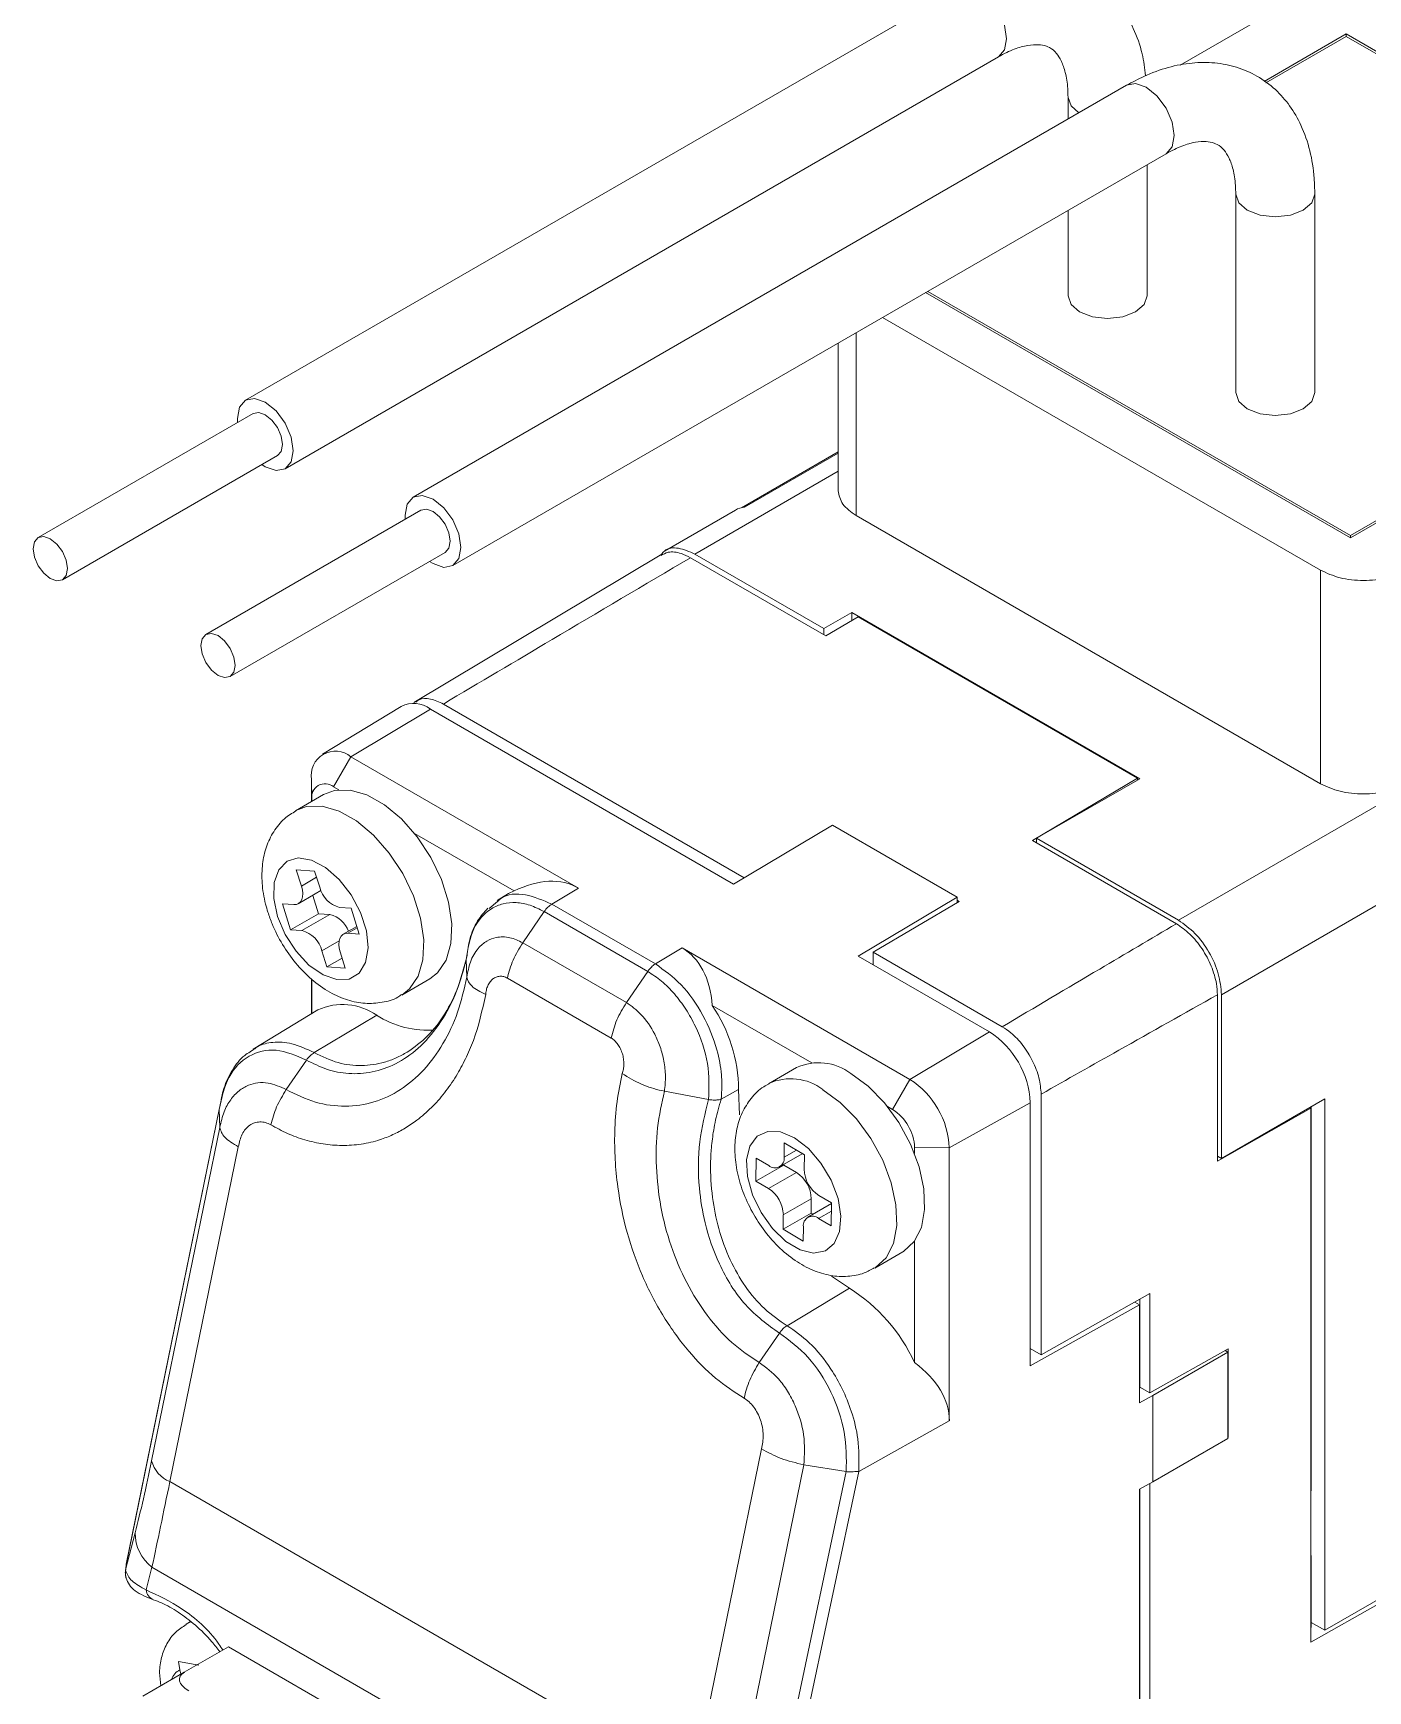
# Paper-space layout '시트2-ENG' of a CAD drawing. Header units: millimetres. Extents: x 5 to 415, y 5 to 292.
# Drawn here: x 341.69 to 363.64, y 243.65 to 270.91 of the extents above; entities that cross this region are included whole.
import ezdxf

# ---------------------------------------------------------------- set-up
doc = ezdxf.new("R2010")
doc.units = ezdxf.units.MM

psp = doc.layouts.new('시트2-ENG')

# ---------------------------------------------------------------- linework, layer by layer
at = {"color": 7, "linetype": 'Continuous', "lineweight": 18}
for p, q in [((356.911, 271.648), (345.18, 264.876)), ((360.553, 270.386), (362.504, 271.513)), ((361.931, 270.121), (363.282, 270.901)), ((363.282, 270.86), (361.962, 270.098)), ((363.282, 270.901), (370.494, 266.737)), ((363.282, 270.86), (363.282, 270.901)), ((370.424, 266.737), (363.282, 270.86)), ((345.83, 263.75), (357.561, 270.522)), ((359.669, 270.056), (347.938, 263.284)), ((358.707, 269.86), (358.707, 269.501)), ((348.588, 262.158), (360.319, 268.93)), ((360.007, 266.594), (360.007, 268.751)), ((361.465, 268.268), (361.465, 265.002)), ((362.765, 265.002), (362.765, 268.268)), ((358.707, 268), (358.707, 266.594)), ((363.353, 262.614), (356.365, 266.648)), ((356.4, 266.668), (363.353, 262.655)), ((363.353, 262.655), (370.424, 266.737)), ((370.494, 266.737), (363.353, 262.614)), ((362.858, 262.083), (355.658, 266.24)), ((354.928, 265.818), (354.928, 263.389)), ((345.305, 264.659), (341.77, 262.618)), ((342.169, 261.926), (345.705, 263.967)), ((354.928, 264.028), (353.338, 263.11)), ((348.063, 263.067), (344.527, 261.026)), ((353.236, 263.071), (352.068, 262.397)), ((362.858, 258.572), (355.221, 262.981)), ((360.524, 256.327), (371.484, 262.654)), ((363.353, 262.614), (363.353, 262.655)), ((344.927, 260.334), (348.463, 262.375)), ((352.029, 262.346), (347.947, 259.907)), ((354.726, 261.001), (352.498, 262.287)), ((352.569, 262.348), (354.69, 261.124)), ((362.858, 258.572), (362.858, 262.083)), ((354.69, 261.124), (355.15, 261.389)), ((355.256, 261.315), (354.726, 261.001)), ((355.15, 261.389), (359.888, 258.654)), ((355.15, 261.389), (355.15, 261.252)), ((359.852, 258.661), (355.256, 261.315)), ((354.69, 261.021), (354.69, 261.124)), ((347.739, 259.841), (346.447, 259.058)), ((348.22, 259.798), (346.912, 259.016)), ((353.206, 256.92), (348.22, 259.798)), ((353.382, 257.025), (348.433, 259.882)), ((346.912, 259.016), (346.629, 258.521)), ((346.912, 259.016), (350.657, 256.855)), ((346.263, 258.641), (346.268, 258.312)), ((346.263, 258.641), (346.263, 258.279)), ((346.629, 258.521), (346.713, 258.472)), ((358.12, 257.637), (359.852, 258.661)), ((359.888, 258.654), (358.191, 257.674)), ((359.852, 258.633), (359.852, 258.661)), ((346.462, 258.394), (346.002, 258.128)), ((346.268, 258.312), (346.268, 258.281)), ((354.832, 257.892), (353.206, 256.92)), ((356.882, 256.708), (354.832, 257.892)), ((347.96, 257.753), (349.596, 256.808)), ((360.489, 256.269), (358.12, 257.637)), ((358.191, 257.674), (358.191, 257.596)), ((358.191, 257.674), (360.524, 256.327)), ((346.315, 257.136), (346.014, 257.154)), ((346.014, 257.154), (346.098, 256.888)), ((346.399, 256.87), (346.315, 257.136)), ((346.047, 256.599), (346.42, 256.814)), ((349.507, 256.764), (349.596, 256.808)), ((350.216, 256.592), (350.657, 256.855)), ((361.231, 255.102), (364.342, 256.898)), ((345.785, 256.594), (345.92, 256.169)), ((345.973, 256.583), (345.785, 256.594)), ((346.284, 256.736), (346.38, 256.434)), ((346.915, 256.526), (346.726, 256.537)), ((347.049, 256.1), (346.915, 256.526)), ((349.326, 256.636), (349.189, 256.518)), ((349.507, 256.764), (349.317, 256.649)), ((350.216, 256.592), (351.92, 255.608)), ((355.256, 255.736), (356.882, 256.708)), ((356.918, 256.637), (355.504, 255.8)), ((356.882, 256.708), (356.882, 256.616)), ((356.882, 256.657), (356.918, 256.637)), ((346.38, 256.434), (345.92, 256.169)), ((346.108, 256.157), (346.568, 256.423)), ((346.38, 256.434), (346.568, 256.423)), ((350.091, 256.469), (349.74, 255.955)), ((350.091, 256.469), (351.795, 255.485)), ((345.92, 256.169), (346.108, 256.157)), ((347.01, 256.224), (346.787, 256.096)), ((346.861, 256.112), (347.049, 256.1)), ((346.435, 255.824), (346.519, 255.558)), ((346.769, 255.703), (346.519, 255.558)), ((346.821, 255.54), (346.736, 255.806)), ((349.74, 255.955), (351.444, 254.972)), ((351.92, 255.608), (352.36, 255.871)), ((352.36, 255.871), (356.105, 253.71)), ((355.256, 255.736), (357.413, 254.491)), ((355.504, 255.8), (355.504, 255.593)), ((357.625, 254.576), (355.504, 255.8)), ((346.519, 255.558), (346.821, 255.54)), ((348.807, 255.68), (348.819, 255.39)), ((351.444, 254.972), (351.795, 255.485)), ((346.263, 255.359), (346.263, 254.788)), ((346.268, 255.355), (346.268, 254.791)), ((347.752, 255.097), (348.211, 255.362)), ((349.486, 255.374), (351.193, 254.389)), ((354.492, 253.982), (352.855, 254.927)), ((361.163, 252.367), (361.163, 255.101)), ((361.231, 252.408), (361.231, 255.102)), ((346.369, 254.852), (345.307, 254.209)), ((346.307, 254.149), (347.337, 254.765)), ((357.413, 254.491), (356.105, 253.71)), ((345.254, 254.16), (345.313, 254.2)), ((346.181, 254.026), (345.85, 253.542)), ((354.24, 253.903), (353.78, 253.638)), ((352.069, 253.515), (352.796, 253.377)), ((353.002, 253.383), (353.287, 253.541)), ((353.287, 253.541), (353.304, 253.129)), ((356.105, 253.71), (355.822, 253.214)), ((344.749, 253.244), (343.218, 245.739)), ((355.822, 253.214), (355.738, 253.262)), ((358.085, 253.326), (356.754, 252.584)), ((358.085, 248.997), (358.085, 253.326)), ((358.265, 249.179), (358.265, 253.468)), ((361.231, 252.408), (362.928, 253.387)), ((362.683, 253.246), (362.702, 253.234)), ((362.705, 246.943), (362.705, 253.259)), ((362.928, 253.387), (362.928, 244.651)), ((343.217, 245.727), (344.744, 253.216)), ((344.756, 252.919), (344.744, 253.216)), ((362.702, 253.234), (361.163, 252.367)), ((362.702, 244.454), (362.702, 253.234)), ((344.756, 252.919), (343.635, 247.438)), ((343.935, 247.096), (345.061, 252.601)), ((353.964, 252.272), (354.337, 252.487)), ((354.04, 252.664), (354.037, 252.428)), ((354.37, 252.468), (354.04, 252.664)), ((354.367, 252.231), (354.37, 252.468)), ((356.754, 252.584), (356.184, 252.587)), ((356.184, 252.587), (356.184, 252.49)), ((356.754, 252.584), (356.754, 248.093)), ((361.163, 252.447), (361.231, 252.408)), ((353.579, 252.414), (353.574, 252.036)), ((354.034, 252.301), (353.574, 252.036)), ((353.786, 252.291), (353.579, 252.414)), ((353.781, 251.913), (354.24, 252.179)), ((354.034, 252.312), (354.034, 252.301)), ((354.034, 252.301), (354.24, 252.179)), ((353.574, 252.036), (353.781, 251.913)), ((354.484, 251.748), (354.024, 251.483)), ((354.817, 251.667), (354.427, 251.442)), ((354.484, 251.748), (354.481, 251.512)), ((354.817, 251.678), (354.61, 251.801)), ((354.812, 251.3), (354.817, 251.678)), ((354.481, 251.512), (354.021, 251.246)), ((354.024, 251.483), (354.021, 251.246)), ((354.481, 251.512), (354.513, 251.492)), ((354.605, 251.423), (354.812, 251.3)), ((354.021, 251.246), (354.351, 251.05)), ((354.351, 251.05), (354.354, 251.286)), ((355.53, 250.607), (355.99, 250.872)), ((356.184, 251.051), (356.184, 249.052)), ((355.115, 250.274), (354.085, 249.659)), ((354.817, 250.474), (355.115, 250.274)), ((359.884, 250), (358.085, 248.997)), ((358.265, 249.179), (360.054, 250.187)), ((359.804, 250.046), (359.884, 250)), ((359.884, 248.391), (359.884, 250)), ((359.888, 250.093), (359.888, 248.634)), ((360.054, 250.187), (360.054, 248.554)), ((353.959, 249.536), (353.629, 249.052)), ((358.085, 249.283), (358.265, 249.179)), ((360.054, 248.554), (361.342, 249.28)), ((361.337, 249.226), (360.1, 248.511)), ((361.337, 249.226), (361.292, 249.252)), ((361.337, 247.805), (361.337, 249.226)), ((361.342, 249.28), (361.342, 247.826)), ((359.888, 248.634), (359.884, 248.632)), ((359.888, 248.65), (360.054, 248.554)), ((359.884, 248.391), (360.1, 248.511)), ((360.1, 247.09), (360.1, 248.511)), ((356.754, 248.093), (355.265, 247.263)), ((360.1, 247.09), (361.337, 247.805)), ((361.337, 247.829), (361.342, 247.826)), ((361.342, 247.826), (361.337, 247.823)), ((353.668, 247.632), (352.541, 242.127)), ((354.363, 247.373), (353.241, 241.892)), ((355.06, 247.261), (353.48, 239.803)), ((355.265, 247.263), (353.683, 239.804)), ((355.06, 247.261), (354.363, 247.373)), ((352.541, 242.127), (343.935, 247.096)), ((360.1, 247.09), (359.884, 246.97)), ((359.884, 234.732), (359.884, 246.97)), ((359.888, 246.972), (359.888, 234.975)), ((360.054, 247.065), (360.054, 234.838)), ((362.702, 246.941), (362.705, 246.943)), ((343.365, 246.254), (343.208, 245.645)), ((362.705, 245.882), (362.702, 245.881)), ((362.705, 244.698), (362.705, 245.882)), ((343.208, 245.645), (343.208, 245.634)), ((343.641, 245.687), (343.545, 245.314)), ((352.517, 240.563), (343.641, 245.687)), ((364.342, 245.467), (362.928, 244.651)), ((363.847, 245.1), (362.702, 244.454)), ((344.275, 244.794), (344.201, 244.751)), ((362.705, 244.698), (362.702, 244.696)), ((362.705, 244.779), (362.928, 244.651)), ((344.897, 244.379), (344.173, 243.962)), ((347.334, 242.973), (344.897, 244.379)), ((344.078, 244.14), (344.413, 244.077)), ((344.1, 243.998), (344.078, 244.14)), ((344.117, 243.929), (344.1, 243.998)), ((344.173, 243.962), (343.491, 243.568))]:
    psp.add_line(p, q, dxfattribs=at)
at = {"color": 8, "linetype": 'Continuous', "lineweight": 18}
for p, q in [((355.221, 265.987), (355.221, 262.981)), ((353.385, 263.117), (354.928, 264.007)), ((352.569, 262.348), (354.928, 263.71)), ((346.098, 256.888), (346.348, 257.033)), ((346.72, 255.989), (346.435, 255.824)), ((347.017, 256.202), (346.861, 256.112)), ((354.037, 252.428), (354.24, 252.545)), ((354.815, 251.544), (354.605, 251.423))]:
    psp.add_line(p, q, dxfattribs=at)
at = {"color": 8, "linetype": 'Continuous', "lineweight": 18, "flags": 128}
for points in [[(357.696, 270.82), (357.661, 271.043), (357.561, 271.273), (357.412, 271.474), (357.236, 271.616), (357.06, 271.677), (356.911, 271.648)], [(357.561, 270.522), (357.561, 270.522), (357.661, 270.637), (357.696, 270.82)], [(360.453, 269.228), (360.418, 269.451), (360.319, 269.681), (360.17, 269.882), (359.994, 270.024), (359.818, 270.085), (359.669, 270.056)], [(358.707, 269.857), (358.757, 269.717), (358.884, 269.603)], [(360.319, 268.93), (360.319, 268.93), (360.418, 269.045), (360.453, 269.228)], [(361.465, 268.265), (361.515, 268.125), (361.655, 268.003), (361.866, 267.922), (362.115, 267.893), (362.364, 267.922), (362.575, 268.003)], [(362.575, 268.003), (362.716, 268.125), (362.765, 268.268), (362.765, 268.268)], [(346.005, 258.13), (346.183, 258.196), (346.438, 258.202), (346.717, 258.122), (347.004, 257.961), (347.284, 257.727), (347.543, 257.432), (347.765, 257.094), (347.94, 256.73), (348.057, 256.359), (348.111, 256.002), (348.098, 255.678), (348.02, 255.405), (347.879, 255.196), (347.751, 255.097)], [(354.674, 253.54), (354.959, 253.332), (355.227, 253.059), (355.465, 252.735), (355.659, 252.379), (355.799, 252.008), (355.877, 251.644), (355.889, 251.305), (355.835, 251.011), (355.717, 250.776), (355.542, 250.614), (355.528, 250.605)], [(343.218, 245.739), (343.218, 245.739), (343.217, 245.727)], [(344.2, 244.75), (344.281, 244.787), (344.286, 244.788)]]:
    psp.add_lwpolyline(points, dxfattribs=at)
at = {"color": 7, "linetype": 'Continuous', "lineweight": 18, "flags": 128}
for points in [[(358.707, 266.594), (358.757, 266.45), (358.898, 266.329), (359.109, 266.247), (359.357, 266.219), (359.606, 266.247), (359.817, 266.329)], [(359.817, 266.329), (359.958, 266.45), (360.007, 266.594)], [(361.465, 265.002), (361.515, 264.858), (361.655, 264.737), (361.866, 264.655), (362.115, 264.627), (362.364, 264.655), (362.575, 264.737)], [(362.575, 264.737), (362.716, 264.858), (362.765, 265.002)], [(345.965, 264.048), (345.93, 264.271), (345.83, 264.501), (345.681, 264.702), (345.505, 264.844), (345.329, 264.905), (345.18, 264.876), (345.08, 264.761), (345.045, 264.578), (345.049, 264.512)], [(345.705, 263.967), (345.705, 263.967), (345.766, 264.037), (345.788, 264.15), (345.766, 264.287), (345.705, 264.429), (345.613, 264.552), (345.505, 264.64), (345.397, 264.677), (345.305, 264.659)], [(345.449, 263.819), (345.505, 263.782), (345.681, 263.721), (345.83, 263.75), (345.93, 263.865), (345.965, 264.048)], [(348.722, 262.456), (348.687, 262.679), (348.588, 262.909), (348.439, 263.11), (348.263, 263.252), (348.087, 263.313), (347.938, 263.284), (347.838, 263.169), (347.803, 262.986), (347.807, 262.92)], [(348.463, 262.375), (348.463, 262.375), (348.524, 262.445), (348.546, 262.558), (348.524, 262.695), (348.463, 262.837), (348.371, 262.96), (348.263, 263.048), (348.155, 263.085), (348.063, 263.067)], [(341.969, 261.945), (342.078, 261.908), (342.169, 261.926), (342.231, 261.996), (342.252, 262.109), (342.231, 262.246), (342.169, 262.388), (342.078, 262.511), (341.969, 262.599), (341.861, 262.636), (341.769, 262.618), (341.708, 262.548), (341.687, 262.435), (341.708, 262.298), (341.769, 262.157), (341.861, 262.033), (341.969, 261.945)], [(348.207, 262.227), (348.263, 262.19), (348.439, 262.129), (348.588, 262.158), (348.687, 262.273), (348.722, 262.456)], [(344.727, 260.353), (344.835, 260.316), (344.927, 260.334), (344.989, 260.404), (345.01, 260.517), (344.989, 260.654), (344.927, 260.796), (344.835, 260.919), (344.727, 261.007), (344.619, 261.044), (344.527, 261.026), (344.466, 260.956), (344.444, 260.843), (344.466, 260.706), (344.527, 260.565), (344.619, 260.441), (344.727, 260.353)], [(348.211, 255.362), (348.339, 255.461), (348.479, 255.67), (348.558, 255.944), (348.571, 256.268), (348.517, 256.625), (348.4, 256.995), (348.225, 257.359), (348.003, 257.698), (347.744, 257.992), (347.464, 258.226), (347.176, 258.387), (346.898, 258.467), (346.643, 258.462), (346.462, 258.394)], [(345.707, 256.39), (345.832, 256.093), (346.01, 255.818), (346.223, 255.59), (346.454, 255.429), (346.681, 255.35), (346.885, 255.36), (347.047, 255.457), (347.154, 255.633), (347.195, 255.873), (347.167, 256.155), (347.072, 256.454), (346.919, 256.744), (346.722, 256.998), (346.497, 257.195), (346.266, 257.316), (346.047, 257.351), (345.862, 257.297), (345.726, 257.158), (345.652, 256.948), (345.645, 256.684), (345.707, 256.39)], [(345.973, 256.583), (346.016, 256.586), (346.052, 256.602), (346.082, 256.629), (346.104, 256.667), (346.116, 256.713), (346.12, 256.767), (346.114, 256.826), (346.098, 256.888)], [(346.861, 256.112), (346.819, 256.108), (346.782, 256.093), (346.753, 256.065), (346.731, 256.028), (346.718, 255.981), (346.715, 255.927), (346.721, 255.868), (346.736, 255.806)], [(355.99, 250.872), (356.002, 250.879), (356.177, 251.041), (356.295, 251.276), (356.349, 251.57), (356.337, 251.909), (356.258, 252.273), (356.118, 252.644), (355.925, 253.001), (355.687, 253.324), (355.418, 253.598), (355.134, 253.806)], [(354.207, 252.748), (353.978, 252.845), (353.767, 252.854), (353.595, 252.774), (353.476, 252.613), (353.421, 252.385), (353.435, 252.11), (353.516, 251.812), (353.658, 251.518), (353.847, 251.255), (354.068, 251.045), (354.3, 250.907), (354.522, 250.853), (354.716, 250.889), (354.863, 251.011), (354.951, 251.208), (354.972, 251.462), (354.924, 251.752), (354.811, 252.051), (354.643, 252.333), (354.436, 252.572), (354.207, 252.748)], [(359.884, 244.878), (359.886, 244.851), (359.884, 244.673)]]:
    psp.add_lwpolyline(points, dxfattribs=at)
at = {"color": 7, "linetype": 'Continuous', "lineweight": 18}
for centre, radius, start, end in [((353.41, 262.768), 0.35, 94.0391, 119.8257), ((347.945, 259.437), 0.454, 52.6431, 116.9972), ((346.659, 258.705), 0.401, 50.7967, 189.214), ((346.488, 258.347), 0.224, 50.7967, 189.214), ((346.841, 256.977), 0.454, 193.5873, 255.3828), ((346.459, 255.995), 0.441, 19.9046, 75.747), ((345.994, 255.718), 0.454, 13.5873, 75.3828), ((346.776, 253.96), 0.981, 55.1289, 114.5113), ((350.805, 253.528), 2.482, 0.3061, 34.2962), ((348.166, 256.045), 1.526, 237.0468, 275.046), ((356.625, 253.26), 1.462, 2.6055, 57.3945), ((354.606, 253.117), 0.867, 52.5416, 114.9778), ((355.344, 252.52), 1.412, 2.6055, 57.3945), ((355.398, 252.551), 0.787, 2.6055, 57.3945), ((353.885, 252.407), 0.153, 229.2959, 7.6773), ((353.946, 251.728), 0.538, 2.0947, 56.8925), ((354.904, 252.251), 0.538, 182.0947, 236.8925), ((353.487, 251.463), 0.538, 2.0947, 56.8925), ((354.506, 251.307), 0.153, 49.2959, 187.6773), ((353.587, 247.86), 2.857, 24.6484, 57.6802), ((344.127, 247.566), 0.508, 194.6433, 247.8229), ((344.078, 246.25), 0.713, 179.6706, 232.1791)]:
    psp.add_arc(centre, radius, start, end, dxfattribs=at)
at = {"color": 8, "linetype": 'Continuous', "lineweight": 18}
for centre, radius, start, end in [((354.146, 252.85), 0.87, 52.5887, 114.5026), ((343.734, 245.328), 0.189, 184.124, 249.4811), ((344.208, 243.77), 0.253, 115.3243, 163.4871)]:
    psp.add_arc(centre, radius, start, end, dxfattribs=at)
at = {"color": 7, "linetype": 'Continuous', "lineweight": 18}
for centre, major_axis, ratio, start_param, end_param in [((349.482, 254.797), (1.169, 2.061), 0.582265, 6.278788, 6.987561), ((351.186, 253.813), (1.169, 2.061), 0.582265, 5.570015, 6.278788), ((354.11, 248.107), (2.645, -0.02), 0.582312, 0.004439, 0.673727), ((344.646, 243.773), (0.554, -0.088), 0.427891, 2.6564, 3.982929)]:
    psp.add_ellipse(centre, major_axis=major_axis, ratio=ratio, start_param=start_param, end_param=end_param, dxfattribs=at)
for points, knots in [([(359.982, 270.213), (359.967, 270.335), (359.932, 270.61), (359.798, 270.978), (359.606, 271.315), (359.362, 271.592), (359.066, 271.81), (358.725, 271.957), (358.363, 272.028), (357.984, 272.026), (357.592, 271.951), (357.232, 271.821), (357.006, 271.699), (356.911, 271.648)], [0, 0, 0, 0, 0.083508, 0.188981, 0.279913, 0.367898, 0.461837, 0.553152, 0.643627, 0.735326, 0.83012, 0.928741, 1, 1, 1, 1]), ([(357.561, 270.522), (357.607, 270.548), (357.741, 270.621), (357.945, 270.696), (358.148, 270.73), (358.301, 270.719), (358.414, 270.677), (358.506, 270.604), (358.598, 270.464), (358.668, 270.27), (358.703, 270.059), (358.706, 269.908), (358.707, 269.86)], [0, 0, 0, 0, 0.055436, 0.160711, 0.265897, 0.373224, 0.48955, 0.633445, 0.74017, 0.841635, 0.949714, 1, 1, 1, 1]), ([(362.765, 268.268), (362.763, 268.354), (362.758, 268.601), (362.695, 268.986), (362.557, 269.387), (362.363, 269.723), (362.12, 270), (361.824, 270.218), (361.483, 270.365), (361.121, 270.436), (360.742, 270.434), (360.35, 270.359), (359.989, 270.229), (359.764, 270.107), (359.669, 270.056)], [0, 0, 0, 0, 0.052676, 0.150811, 0.248539, 0.332794, 0.414317, 0.501358, 0.585966, 0.669798, 0.754763, 0.842595, 0.933974, 1, 1, 1, 1]), ([(360.319, 268.93), (360.365, 268.956), (360.499, 269.029), (360.703, 269.104), (360.905, 269.138), (361.058, 269.127), (361.172, 269.085), (361.263, 269.012), (361.356, 268.872), (361.426, 268.678), (361.461, 268.467), (361.464, 268.316), (361.465, 268.268)], [0, 0, 0, 0, 0.055436, 0.160711, 0.265897, 0.373224, 0.48955, 0.633445, 0.74017, 0.841635, 0.949714, 1, 1, 1, 1]), ([(352.498, 262.287), (351.739, 261.839), (350.382, 261.038), (349.028, 260.235), (348.433, 259.882)], [0, 0, 0, 0, 0.5600048, 1, 1, 1, 1]), ([(352.01, 262.322), (352.049, 262.344), (352.143, 262.398), (352.32, 262.375), (352.448, 262.312), (352.498, 262.287)], [0, 0, 0, 0, 0.299747, 0.722127, 1, 1, 1, 1]), ([(352.569, 262.348), (352.478, 262.388), (352.295, 262.467), (352.099, 262.445), (352.035, 262.361), (352.02, 262.341)], [0, 0, 0, 0, 0.43035, 0.860699, 1, 1, 1, 1]), ([(348.433, 259.882), (348.361, 259.915), (348.219, 259.979), (348.06, 259.979), (347.998, 259.927), (347.981, 259.914)], [0, 0, 0, 0, 0.422991, 0.845983, 1, 1, 1, 1]), ([(346.009, 258.124), (345.944, 258.085), (345.799, 257.996), (345.635, 257.788), (345.513, 257.535), (345.45, 257.248), (345.444, 256.932), (345.487, 256.663), (345.534, 256.504), (345.547, 256.459)], [0, 0, 0, 0, 0.124025, 0.275894, 0.426852, 0.583927, 0.751879, 0.930279, 1, 1, 1, 1]), ([(348.807, 255.68), (348.838, 255.86), (348.9, 256.22), (349.158, 256.498), (349.413, 256.607), (349.629, 256.626), (349.858, 256.585), (350.013, 256.508), (350.091, 256.469)], [0, 0, 0, 0, 0.249328, 0.498429, 0.623734, 0.74892, 0.874188, 1, 1, 1, 1]), ([(349.166, 256.525), (349.107, 256.459), (348.981, 256.319), (348.863, 256.045), (348.835, 255.834), (348.822, 255.74)], [0, 0, 0, 0, 0.3342178, 0.7040624, 1, 1, 1, 1]), ([(345.547, 256.459), (345.57, 256.394), (345.633, 256.213), (345.781, 255.924), (346, 255.614), (346.263, 255.344), (346.552, 255.138), (346.85, 255.007), (347.142, 254.949), (347.423, 254.968), (347.631, 255.021), (347.726, 255.088), (347.746, 255.103)], [0, 0, 0, 0, 0.067144, 0.187332, 0.308038, 0.430697, 0.557087, 0.669788, 0.775261, 0.875473, 0.973294, 1, 1, 1, 1]), ([(357.625, 254.576), (358.159, 254.892), (359.113, 255.457), (360.068, 256.021), (360.489, 256.269)], [0, 0, 0, 0, 0.560004, 1, 1, 1, 1]), ([(360.489, 256.269), (360.565, 256.217), (360.716, 256.112), (360.919, 255.861), (361.071, 255.575), (361.152, 255.31), (361.16, 255.16), (361.163, 255.101)], [0, 0, 0, 0, 0.214702, 0.429406, 0.644091, 0.858768, 1, 1, 1, 1]), ([(349.74, 255.955), (349.669, 255.989), (349.52, 256.059), (349.316, 256.056), (349.14, 255.989), (348.99, 255.861), (348.869, 255.659), (348.835, 255.476), (348.819, 255.39)], [0, 0, 0, 0, 0.1677364, 0.3521428, 0.4871717, 0.6389737, 0.831837, 1, 1, 1, 1]), ([(348.823, 255.747), (348.78, 255.573), (348.694, 255.225), (348.467, 254.779), (348.186, 254.403), (347.953, 254.238), (347.837, 254.155)], [0, 0, 0, 0, 0.251454, 0.502286, 0.751844, 1, 1, 1, 1]), ([(346.181, 254.026), (346.291, 253.972), (346.519, 253.858), (346.885, 253.79), (347.272, 253.816), (347.661, 253.953), (348.033, 254.21), (348.366, 254.589), (348.644, 255.081), (348.752, 255.477), (348.807, 255.68)], [0, 0, 0, 0, 0.10102, 0.209221, 0.324285, 0.446028, 0.574634, 0.7099, 0.851901, 1, 1, 1, 1]), ([(351.795, 255.485), (351.871, 255.435), (352.023, 255.335), (352.237, 255.12), (352.426, 254.868), (352.635, 254.49), (352.815, 253.96), (352.802, 253.571), (352.796, 253.377)], [0, 0, 0, 0, 0.125761, 0.251022, 0.376238, 0.501616, 0.75075, 1, 1, 1, 1]), ([(353.002, 253.383), (353.008, 253.453), (353.018, 253.57), (353.013, 253.708), (352.997, 253.904), (352.934, 254.251), (352.719, 254.778), (352.359, 255.295), (352.065, 255.505), (351.92, 255.608)], [0, 0, 0, 0, 0.090046, 0.1488, 0.16561, 0.323005, 0.545075, 0.775892, 1, 1, 1, 1]), ([(348.819, 255.39), (348.775, 255.194), (348.685, 254.798), (348.438, 254.284), (348.122, 253.849), (347.736, 253.523), (347.297, 253.316), (346.821, 253.249), (346.328, 253.307), (346.009, 253.464), (345.85, 253.542)], [0, 0, 0, 0, 0.123584, 0.248726, 0.373798, 0.499207, 0.624438, 0.749796, 0.875432, 1, 1, 1, 1]), ([(348.819, 255.39), (348.836, 255.34), (348.869, 255.238), (349.043, 255.148), (349.13, 255.103)], [0, 0, 0, 0, 0.50013, 1, 1, 1, 1]), ([(349.13, 255.103), (349.132, 255.128), (349.138, 255.181), (349.163, 255.252), (349.199, 255.315), (349.245, 255.363), (349.3, 255.396), (349.361, 255.408), (349.425, 255.404), (349.466, 255.384), (349.486, 255.374)], [0, 0, 0, 0, 0.11782, 0.242931, 0.371062, 0.499161, 0.624773, 0.752597, 0.87771, 1, 1, 1, 1]), ([(345.595, 252.962), (345.686, 252.912), (345.871, 252.812), (346.16, 252.708), (346.46, 252.64), (346.771, 252.616), (347.085, 252.637), (347.364, 252.703), (347.604, 252.797), (347.807, 252.904), (348.02, 253.049), (348.239, 253.239), (348.455, 253.482), (348.642, 253.752), (348.799, 254.042), (348.988, 254.47), (349.072, 254.844), (349.13, 255.103)], [0, 0, 0, 0, 0.060235, 0.121547, 0.186565, 0.252318, 0.32267, 0.392872, 0.442647, 0.492629, 0.543146, 0.609312, 0.67526, 0.741717, 0.80245, 0.863246, 1, 1, 1, 1]), ([(352.069, 253.515), (352.078, 253.597), (352.095, 253.755), (352.066, 254.007), (352.005, 254.242), (351.89, 254.512), (351.704, 254.787), (351.526, 254.914), (351.444, 254.972)], [0, 0, 0, 0, 0.155857, 0.300953, 0.437924, 0.567125, 0.799357, 1, 1, 1, 1]), ([(361.163, 255.101), (360.622, 254.797), (359.656, 254.254), (358.69, 253.708), (358.265, 253.468)], [0, 0, 0, 0, 0.560005, 1, 1, 1, 1]), ([(351.193, 254.389), (351.213, 254.376), (351.252, 254.349), (351.304, 254.287), (351.347, 254.215), (351.379, 254.133), (351.398, 254.046), (351.403, 253.96), (351.397, 253.877), (351.382, 253.83), (351.375, 253.806)], [0, 0, 0, 0, 0.120683, 0.247152, 0.372056, 0.500257, 0.625655, 0.756459, 0.880216, 1, 1, 1, 1]), ([(358.265, 253.468), (358.258, 253.555), (358.243, 253.729), (358.133, 254.014), (357.971, 254.275), (357.791, 254.467), (357.672, 254.545), (357.625, 254.576)], [0, 0, 0, 0, 0.214702, 0.429404, 0.644089, 0.858766, 1, 1, 1, 1]), ([(344.744, 253.216), (344.787, 253.406), (344.873, 253.786), (345.22, 254.126), (345.676, 254.244), (346.013, 254.099), (346.181, 254.026)], [0, 0, 0, 0, 0.249805, 0.4994208, 0.7493558, 1, 1, 1, 1]), ([(345.254, 254.16), (345.224, 254.142), (345.109, 254.073), (344.959, 253.87), (344.815, 253.585), (344.776, 253.361), (344.758, 253.259)], [0, 0, 0, 0, 0.110958, 0.424271, 0.735338, 1, 1, 1, 1]), ([(346.307, 254.149), (346.284, 254.134), (346.239, 254.102), (346.201, 254.052), (346.181, 254.026)], [0, 0, 0, 0, 0.497258, 1, 1, 1, 1]), ([(351.375, 253.806), (351.343, 253.653), (351.279, 253.342), (351.246, 252.864), (351.253, 252.393), (351.306, 251.84), (351.439, 251.19), (351.695, 250.466), (352.04, 249.801), (352.452, 249.237), (352.899, 248.778), (353.22, 248.571), (353.379, 248.468)], [0, 0, 0, 0, 0.080707, 0.163031, 0.235727, 0.308087, 0.427291, 0.54596, 0.667966, 0.784297, 0.893231, 1, 1, 1, 1]), ([(352.069, 253.515), (352.054, 253.518), (351.926, 253.545), (351.666, 253.627), (351.476, 253.744), (351.375, 253.806)], [0, 0, 0, 0, 0.057383, 0.500719, 1, 1, 1, 1]), ([(345.85, 253.542), (345.75, 253.587), (345.536, 253.683), (345.266, 253.645), (345.065, 253.527), (344.928, 253.38), (344.815, 253.179), (344.776, 253.008), (344.756, 252.919)], [0, 0, 0, 0, 0.20459, 0.437673, 0.566426, 0.702382, 0.846176, 1, 1, 1, 1]), ([(345.595, 252.962), (345.622, 253.061), (345.676, 253.26), (345.792, 253.448), (345.85, 253.542)], [0, 0, 0, 0, 0.497276, 1, 1, 1, 1]), ([(353.629, 249.052), (353.475, 249.154), (353.167, 249.36), (352.763, 249.817), (352.423, 250.357), (352.165, 250.965), (351.995, 251.613), (351.924, 252.272), (351.937, 252.92), (352.025, 253.317), (352.069, 253.515)], [0, 0, 0, 0, 0.1246908, 0.2501464, 0.3754264, 0.5008375, 0.6259945, 0.7513068, 0.8764488, 1, 1, 1, 1]), ([(353.794, 253.634), (353.762, 253.62), (353.645, 253.566), (353.489, 253.401), (353.339, 253.166), (353.25, 252.893), (353.217, 252.59), (353.245, 252.258), (353.335, 251.91), (353.484, 251.566), (353.686, 251.243), (353.932, 250.955), (354.209, 250.725), (354.501, 250.564), (354.794, 250.475), (355.081, 250.461), (355.332, 250.503), (355.466, 250.581), (355.52, 250.613)], [0, 0, 0, 0, 0.0221446, 0.0834407, 0.1430884, 0.2039604, 0.2684546, 0.3374998, 0.4095725, 0.4819837, 0.5545266, 0.6279406, 0.7031319, 0.7726403, 0.8381268, 0.8997151, 0.9591416, 1, 1, 1, 1]), ([(352.796, 253.377), (352.737, 253.149), (352.62, 252.686), (352.621, 251.984), (352.732, 251.3), (352.967, 250.624), (353.378, 249.958), (353.767, 249.676), (353.959, 249.536)], [0, 0, 0, 0, 0.165533, 0.335366, 0.46358, 0.624197, 0.813309, 1, 1, 1, 1]), ([(353.002, 253.383), (352.98, 253.378), (352.941, 253.369), (352.877, 253.369), (352.83, 253.372), (352.805, 253.376), (352.796, 253.377)], [0, 0, 0, 0, 0.3750968, 0.6707688, 0.8788018, 1, 1, 1, 1]), ([(354.085, 249.659), (353.958, 249.746), (353.708, 249.916), (353.392, 250.294), (353.136, 250.742), (352.954, 251.241), (352.845, 251.783), (352.82, 252.233), (352.84, 252.601), (352.878, 252.893), (352.934, 253.16), (352.984, 253.325), (353.002, 253.383)], [0, 0, 0, 0, 0.126294, 0.248663, 0.370087, 0.498036, 0.617487, 0.748454, 0.805475, 0.874075, 0.955183, 1, 1, 1, 1]), ([(345.061, 252.601), (345.078, 252.673), (345.103, 252.784), (345.178, 252.894), (345.247, 252.958), (345.328, 252.999), (345.416, 253.014), (345.507, 253.005), (345.566, 252.976), (345.595, 252.962)], [0, 0, 0, 0, 0.245572, 0.373218, 0.499285, 0.625401, 0.751777, 0.877837, 1, 1, 1, 1]), ([(344.756, 252.919), (344.773, 252.865), (344.805, 252.756), (344.976, 252.652), (345.061, 252.601)], [0, 0, 0, 0, 0.500435, 1, 1, 1, 1]), ([(353.959, 249.536), (353.979, 249.562), (354.017, 249.612), (354.062, 249.643), (354.085, 249.659)], [0, 0, 0, 0, 0.502742, 1, 1, 1, 1]), ([(353.959, 249.536), (354.123, 249.417), (354.45, 249.179), (354.828, 248.581), (355.066, 247.903), (355.062, 247.475), (355.06, 247.261)], [0, 0, 0, 0, 0.2502245, 0.5000044, 0.7497637, 1, 1, 1, 1]), ([(354.085, 249.659), (354.21, 249.574), (354.472, 249.394), (354.779, 249.012), (355.003, 248.619), (355.16, 248.23), (355.276, 247.758), (355.269, 247.439), (355.265, 247.263)], [0, 0, 0, 0, 0.180061, 0.378365, 0.505739, 0.63991, 0.801206, 1, 1, 1, 1]), ([(353.629, 249.052), (353.571, 248.957), (353.457, 248.769), (353.405, 248.568), (353.379, 248.468)], [0, 0, 0, 0, 0.502722, 1, 1, 1, 1]), ([(354.363, 247.373), (354.372, 247.535), (354.389, 247.853), (354.258, 248.282), (354.1, 248.584), (353.909, 248.848), (353.739, 248.972), (353.629, 249.052)], [0, 0, 0, 0, 0.256012, 0.50256, 0.638236, 0.766006, 1, 1, 1, 1]), ([(353.379, 248.468), (353.407, 248.449), (353.464, 248.411), (353.539, 248.324), (353.603, 248.222), (353.652, 248.107), (353.683, 247.984), (353.702, 247.82), (353.681, 247.707), (353.668, 247.632)], [0, 0, 0, 0, 0.121784, 0.248137, 0.373872, 0.500587, 0.62603, 0.753831, 1, 1, 1, 1]), ([(353.668, 247.632), (353.77, 247.576), (353.974, 247.464), (354.233, 247.403), (354.363, 247.373)], [0, 0, 0, 0, 0.49864, 1, 1, 1, 1]), ([(343.365, 246.254), (343.41, 246.434), (343.499, 246.79), (343.59, 247.223), (343.635, 247.438)], [0, 0, 0, 0, 0.504154, 1, 1, 1, 1]), ([(355.06, 247.261), (355.079, 247.258), (355.118, 247.253), (355.173, 247.259), (355.218, 247.261), (355.246, 247.259), (355.26, 247.262), (355.265, 247.263)], [0, 0, 0, 0, 0.249886, 0.499926, 0.747959, 0.907794, 1, 1, 1, 1]), ([(343.935, 247.096), (343.883, 246.843), (343.778, 246.333), (343.687, 245.904), (343.641, 245.687)], [0, 0, 0, 0, 0.495576, 1, 1, 1, 1]), ([(343.207, 245.568), (343.205, 245.575), (343.2, 245.601), (343.205, 245.627), (343.208, 245.645)], [0, 0, 0, 0, 0.292864, 1, 1, 1, 1]), ([(343.217, 245.507), (343.212, 245.527), (343.201, 245.569), (343.206, 245.612), (343.208, 245.634)], [0, 0, 0, 0, 0.491601, 1, 1, 1, 1]), ([(343.222, 245.738), (343.221, 245.734), (343.219, 245.722), (343.214, 245.689), (343.209, 245.645), (343.205, 245.599), (343.205, 245.578), (343.205, 245.567)], [0, 0, 0, 0, 0.05903, 0.206643, 0.478023, 0.737458, 1, 1, 1, 1]), ([(343.217, 245.727), (343.217, 245.724), (343.216, 245.717), (343.213, 245.702), (343.211, 245.682), (343.208, 245.66), (343.208, 245.65), (343.208, 245.645)], [0, 0, 0, 0, 0.105787, 0.213994, 0.459109, 0.727072, 1, 1, 1, 1]), ([(343.208, 245.634), (343.231, 245.576), (343.273, 245.466), (343.458, 245.363), (343.545, 245.314)], [0, 0, 0, 0, 0.529808, 1, 1, 1, 1]), ([(343.203, 245.594), (343.204, 245.581), (343.204, 245.565), (343.207, 245.548), (343.208, 245.542), (343.209, 245.536), (343.21, 245.529), (343.211, 245.526), (343.212, 245.523), (343.213, 245.517), (343.214, 245.512), (343.216, 245.508)], [0, 0, 0, 0, 0.468569, 0.533386, 0.580094, 0.688012, 0.755337, 0.792923, 0.815668, 0.857534, 1, 1, 1, 1]), ([(343.215, 245.51), (343.231, 245.471), (343.264, 245.389), (343.398, 245.258), (343.558, 245.194), (343.667, 245.15)], [0, 0, 0, 0, 0.229119, 0.474047, 1, 1, 1, 1]), ([(343.663, 245.152), (343.707, 245.136), (343.839, 245.087), (344.074, 244.957), (344.355, 244.741), (344.589, 244.518), (344.715, 244.355), (344.759, 244.299)], [0, 0, 0, 0, 0.127386, 0.374507, 0.62224, 0.871003, 1, 1, 1, 1]), ([(344.202, 244.744), (344.142, 244.706), (344.013, 244.624), (343.877, 244.431), (343.79, 244.204), (343.756, 243.97), (343.777, 243.812), (343.786, 243.738)], [0, 0, 0, 0, 0.18126, 0.391367, 0.597765, 0.812766, 1, 1, 1, 1])]:
    psp.add_open_spline(points, degree=3, knots=knots, dxfattribs=at)
for points in [[(354.928, 263.389), (354.942, 263.313), (354.969, 263.16), (355.137, 263.04), (355.221, 262.981)], [(362.858, 262.083), (362.961, 262.036), (363.167, 261.941), (363.565, 261.901), (363.962, 261.941), (364.168, 262.036), (364.272, 262.083)], [(362.858, 258.572), (362.961, 258.525), (363.167, 258.43), (363.565, 258.39), (363.962, 258.43), (364.168, 258.525), (364.272, 258.572)], [(350.091, 256.469), (350.11, 256.494), (350.148, 256.545), (350.194, 256.576), (350.216, 256.592)], [(360.524, 256.327), (360.617, 256.261), (360.802, 256.13), (361.036, 255.806), (361.199, 255.442), (361.221, 255.216), (361.231, 255.102)], [(349.486, 255.374), (349.513, 255.474), (349.566, 255.674), (349.682, 255.862), (349.74, 255.955)], [(351.795, 255.485), (351.814, 255.51), (351.852, 255.561), (351.897, 255.592), (351.92, 255.608)], [(351.193, 254.389), (351.219, 254.489), (351.272, 254.689), (351.387, 254.878), (351.444, 254.972)]]:
    psp.add_open_spline(points, degree=3, dxfattribs=at)
at = {"color": 8, "linetype": 'Continuous', "lineweight": 18}
for points, knots in [([(350.216, 256.592), (350.072, 256.654), (349.777, 256.781), (349.461, 256.761), (349.343, 256.652), (349.326, 256.636)], [0, 0, 0, 0, 0.451909, 0.919931, 1, 1, 1, 1]), ([(345.313, 254.2), (345.336, 254.218), (345.427, 254.286), (345.64, 254.329), (345.95, 254.32), (346.183, 254.208), (346.307, 254.149)], [0, 0, 0, 0, 0.090537, 0.350593, 0.657529, 1, 1, 1, 1]), ([(347.84, 254.158), (347.78, 254.124), (347.659, 254.056), (347.409, 253.968), (347.089, 253.92), (346.694, 253.964), (346.438, 254.086), (346.307, 254.149)], [0, 0, 0, 0, 0.128297, 0.256347, 0.498696, 0.742348, 1, 1, 1, 1]), ([(343.545, 245.314), (343.741, 245.223), (344.146, 245.034), (344.6, 244.642), (344.783, 244.359), (344.804, 244.326)], [0, 0, 0, 0, 0.453054, 0.936091, 1, 1, 1, 1])]:
    psp.add_open_spline(points, degree=3, knots=knots, dxfattribs=at)

doc.saveas('drawing.dxf')
